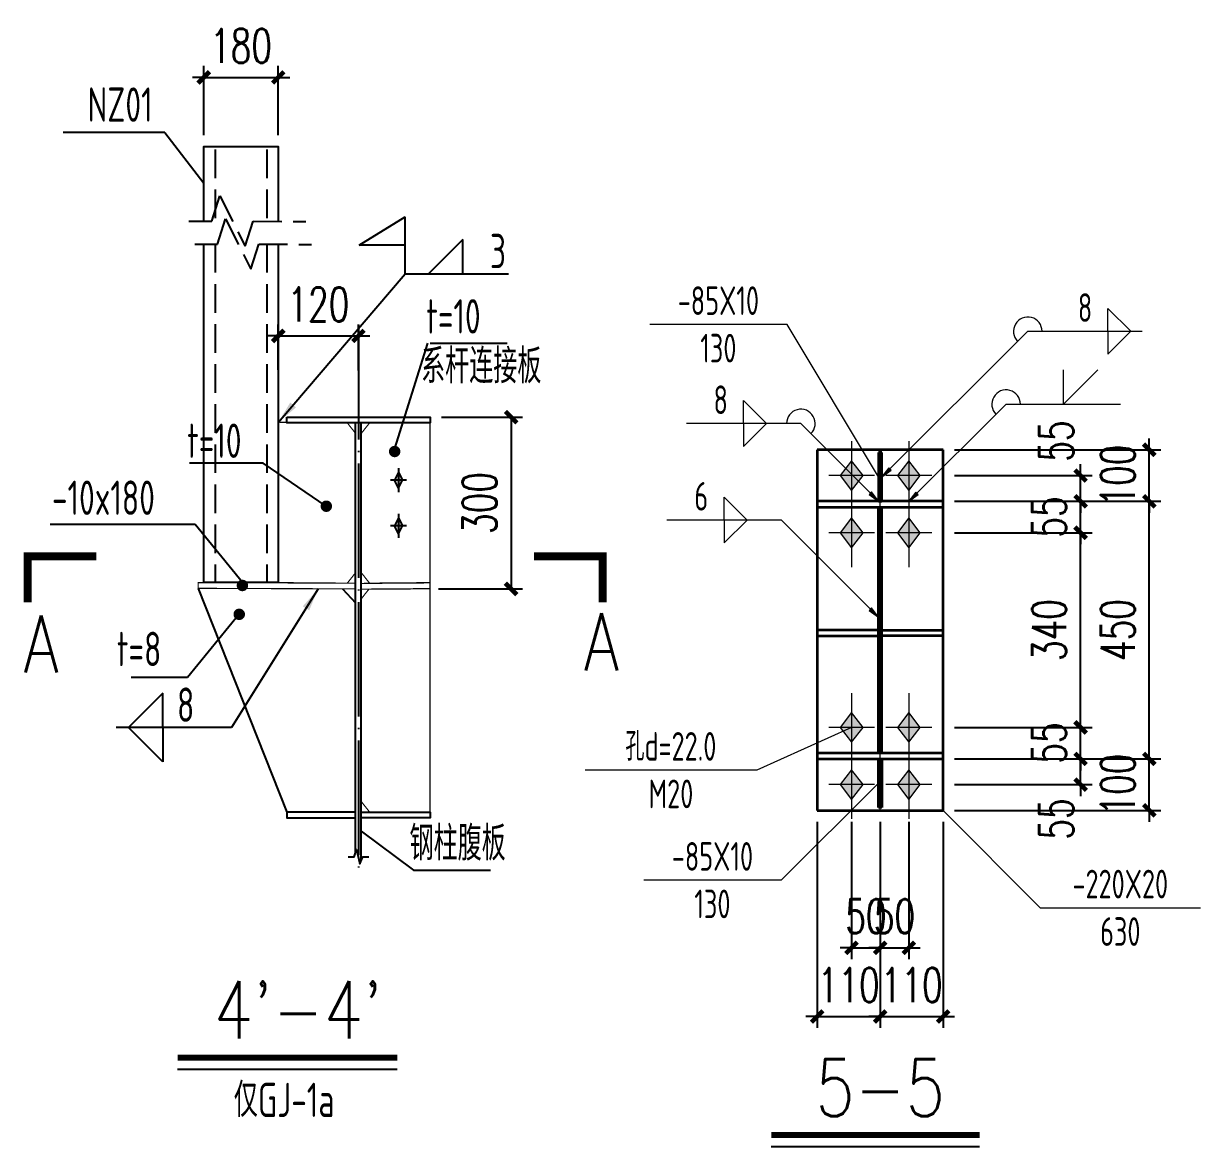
# Model space of a CAD drawing. Extents: x -33967 to 1773478, y -1022458 to -784650.
# Drawn here: x 1750721 to 1760998, y -999145 to -989336 of the extents above; entities that cross this region are included whole.
import ezdxf
from ezdxf.enums import TextEntityAlignment as Align

# ---------------------------------------------------------------- set-up
doc = ezdxf.new("R2010")
doc.units = 0
doc.header["$LTSCALE"] = 1000
doc.header["$MEASUREMENT"] = 0
for name, pattern in [('DASH', [0.35, 0.25, -0.1]), ('DOTE', [2.42, 2, -0.2, 0.02, -0.2]), ('线型6', [8.75, 5, -1.25, 1.25, -1.25])]:
    doc.linetypes.add(name, pattern=pattern)
for name, color, linetype, lineweight in [('10', 9, 'Continuous', 18), ('20', 2, 'Continuous', 35), ('焊缝标注', 9, 'Continuous', 18), ('螺栓孔标注', 9, 'Continuous', 18), ('钢板标注', 9, 'Continuous', 18)]:
    doc.layers.add(name, color=color, linetype=linetype, lineweight=lineweight)
for name, color, linetype in [('ADIM', 3, 'Continuous'), ('AXIS', 3, 'Continuous'), ('DOTE', 1, 'DOTE'), ('GL', 150, 'Continuous'), ('GZ', 50, 'Continuous'), ('LT', 27, 'Continuous'), ('NUM', 7, 'Continuous'), ('PUB_TEXT', 7, 'Continuous'), ('PZ', 202, 'Continuous'), ('TEXT', 7, 'Continuous')]:
    doc.layers.add(name, color=color, linetype=linetype)
doc.styles.add('_TCH_DIM_T3', font='SIMPLEX', dxfattribs={"width": 0.705882, "bigfont": 'GBCBIG'})
doc.styles.add('FromPkpm', font='Pkpmeng', dxfattribs={"width": 0.7, "bigfont": 'Pkpmchn'})
doc.styles.add('SIM-TSSC', font='simplex.shx', dxfattribs={"width": 0.8, "bigfont": 'tssdchn.shx'})
doc.styles.get("Standard").update_dxf_attribs({"font": 'gbenor.shx', "bigfont": 'gbcbig.shx'})
doc.styles.add('TSSD_Label', font='tssdeng.shx', dxfattribs={"width": 0.7, "bigfont": 'hztxt.shx'})
doc.styles.add('TSSD_Norm', font='tssdeng.shx', dxfattribs={"bigfont": 'hztxt.shx'})
doc.dimstyles.new('TCH_100_5', dxfattribs={"dimtxt": 297.5, "dimasz": 100, "dimexe": 100, "dimexo": 100, "dimgap": 126.25, "dimtad": 1, "dimdec": 0, "dimlfac": 0.2, "dimzin": 0, "dimdsep": 46, "dimtxsty": '_TCH_DIM_T3', "dimblk": 'ARCHTICK', "dimcen": 0.09, "dimclrd": 126, "dimclre": 126, "dimclrt": 7, "dimazin": 2, "dimtfac": 1, "dimtdec": 0, "dimtix": 1, "dimtmove": 2, "dimatfit": 3, "dimfxl": 1, "dimtolj": 1, "dimtzin": 0, "dimarcsym": 0})
doc.dimstyles.new('TSSD_LEADER_STYLE_200.0', dxfattribs={"dimtxt": 0.18, "dimasz": 200, "dimexe": 0.18, "dimexo": 0.0625, "dimgap": 0.09, "dimtad": 0, "dimtih": 1, "dimtoh": 1, "dimdec": 4, "dimzin": 0, "dimdsep": 46, "dimtxsty": 'Standard', "dimcen": 0.09, "dimadec": 0, "dimazin": 0, "dimtfac": 1, "dimtdec": 4, "dimtofl": 0, "dimtmove": 0, "dimatfit": 3, "dimfxl": 1, "dimtolj": 1, "dimtzin": 0, "dimarcsym": 0})

# ---------------------------------------------------------------- blocks, each defined once
blk = doc.blocks.new('_ArchTick')
at = {"color": 0, "linetype": 'ByBlock', "const_width": 0.4}
blk.add_lwpolyline([(-0.5, -0.5), (0.5, 0.5)], dxfattribs=at)
blk = doc.blocks.new('*D553')
at = {"layer": 'Defpoints', "color": 0, "transparency": 16777216}
for p in [(1758751, -993284), (1759951, -993284), (1758751, -993509)]:
    blk.add_point(p, dxfattribs=at)
at = {"layer": 'GL', "color": 126, "lineweight": -2, "transparency": 16777216}
for p, q in [((1759951, -993284), (1759951, -993184)), ((1758851, -993284), (1760051, -993284)), ((1759951, -993509), (1759951, -993284)), ((1758851, -993509), (1760051, -993509)), ((1759951, -993509), (1759951, -993609))]:
    blk.add_line(p, q, dxfattribs=at)
at = {"layer": 'GL', "color": 126, "lineweight": -2, "transparency": 16777216, "xscale": 100, "yscale": 100, "zscale": 100}
for p, rotation in [((1759951, -993284), 270), ((1759951, -993509), 90)]:
    blk.add_blockref('_ArchTick', p, dxfattribs=dict(at, rotation=rotation))
at = {"layer": 'GL', "color": 7, "transparency": 16777216, "insert": (1759739, -992983), "char_height": 297.5, "attachment_point": 5, "rotation": 90, "style": '_TCH_DIM_T3'}
blk.add_mtext('\\A1;55', dxfattribs=at)
blk = doc.blocks.new('*D554')
at = {"layer": 'Defpoints', "color": 0, "transparency": 16777216}
for p in [(1758751, -993509), (1759951, -993509), (1758751, -993784)]:
    blk.add_point(p, dxfattribs=at)
at = {"layer": 'GL', "color": 126, "lineweight": -2, "transparency": 16777216}
for p, q in [((1759951, -993509), (1759951, -993409)), ((1758851, -993509), (1760051, -993509)), ((1759951, -993784), (1759951, -993509)), ((1758851, -993784), (1760051, -993784)), ((1759951, -993784), (1759951, -993884))]:
    blk.add_line(p, q, dxfattribs=at)
at = {"layer": 'GL', "color": 126, "lineweight": -2, "transparency": 16777216, "xscale": 100, "yscale": 100, "zscale": 100}
for p, rotation in [((1759951, -993509), 270), ((1759951, -993784), 90)]:
    blk.add_blockref('_ArchTick', p, dxfattribs=dict(at, rotation=rotation))
at = {"layer": 'GL', "color": 7, "transparency": 16777216, "insert": (1759676, -993646), "char_height": 297.5, "attachment_point": 5, "rotation": 90, "style": '_TCH_DIM_T3'}
blk.add_mtext('\\A1;55', dxfattribs=at)
blk = doc.blocks.new('*D555')
at = {"layer": 'Defpoints', "color": 0, "transparency": 16777216}
for p in [(1758751, -995759), (1759951, -995759), (1758751, -995984)]:
    blk.add_point(p, dxfattribs=at)
at = {"layer": 'GL', "color": 126, "lineweight": -2, "transparency": 16777216}
for p, q in [((1759951, -995759), (1759951, -995659)), ((1758851, -995759), (1760051, -995759)), ((1759951, -995984), (1759951, -995759)), ((1758851, -995984), (1760051, -995984)), ((1759951, -995984), (1759951, -996084))]:
    blk.add_line(p, q, dxfattribs=at)
at = {"layer": 'GL', "color": 126, "lineweight": -2, "transparency": 16777216, "xscale": 100, "yscale": 100, "zscale": 100}
for p, rotation in [((1759951, -995759), 270), ((1759951, -995984), 90)]:
    blk.add_blockref('_ArchTick', p, dxfattribs=dict(at, rotation=rotation))
at = {"layer": 'GL', "color": 7, "transparency": 16777216, "insert": (1759739, -996284), "char_height": 297.5, "attachment_point": 5, "rotation": 90, "style": '_TCH_DIM_T3'}
blk.add_mtext('\\A1;55', dxfattribs=at)
blk = doc.blocks.new('*D556')
at = {"layer": 'Defpoints', "color": 0, "transparency": 16777216}
for p in [(1758751, -995484), (1759951, -995484), (1758751, -995759)]:
    blk.add_point(p, dxfattribs=at)
at = {"layer": 'GL', "color": 126, "lineweight": -2, "transparency": 16777216}
for p, q in [((1759951, -995484), (1759951, -995384)), ((1758851, -995484), (1760051, -995484)), ((1759951, -995759), (1759951, -995484)), ((1758851, -995759), (1760051, -995759)), ((1759951, -995759), (1759951, -995859))]:
    blk.add_line(p, q, dxfattribs=at)
at = {"layer": 'GL', "color": 126, "lineweight": -2, "transparency": 16777216, "xscale": 100, "yscale": 100, "zscale": 100}
for p, rotation in [((1759951, -995484), 270), ((1759951, -995759), 90)]:
    blk.add_blockref('_ArchTick', p, dxfattribs=dict(at, rotation=rotation))
at = {"layer": 'GL', "color": 7, "transparency": 16777216, "insert": (1759676, -995621), "char_height": 297.5, "attachment_point": 5, "rotation": 90, "style": '_TCH_DIM_T3'}
blk.add_mtext('\\A1;55', dxfattribs=at)
blk = doc.blocks.new('*D557')
at = {"layer": 'Defpoints', "color": 0, "transparency": 16777216}
for p in [(1758751, -993784), (1759951, -993784), (1758751, -995484)]:
    blk.add_point(p, dxfattribs=at)
at = {"layer": 'GL', "color": 126, "lineweight": -2, "transparency": 16777216}
for p, q in [((1758851, -993784), (1760051, -993784)), ((1759951, -995484), (1759951, -993784)), ((1758851, -995484), (1760051, -995484))]:
    blk.add_line(p, q, dxfattribs=at)
at = {"layer": 'GL', "color": 126, "lineweight": -2, "transparency": 16777216, "xscale": 100, "yscale": 100, "zscale": 100}
for p, rotation in [((1759951, -993784), 90), ((1759951, -995484), 270)]:
    blk.add_blockref('_ArchTick', p, dxfattribs=dict(at, rotation=rotation))
at = {"layer": 'GL', "color": 7, "transparency": 16777216, "insert": (1759676, -994634), "char_height": 297.5, "attachment_point": 5, "rotation": 90, "style": '_TCH_DIM_T3'}
blk.add_mtext('\\A1;340', dxfattribs=at)
blk = doc.blocks.new('*D558')
at = {"layer": 'Defpoints', "color": 0, "transparency": 16777216}
for p in [(1757951, -996209), (1758201, -996209), (1758201, -997409)]:
    blk.add_point(p, dxfattribs=at)
at = {"layer": 'GL', "color": 126, "lineweight": -2, "transparency": 16777216}
for p, q in [((1757951, -996309), (1757951, -997509)), ((1758201, -996309), (1758201, -997509)), ((1757951, -997409), (1757851, -997409)), ((1757951, -997409), (1758201, -997409)), ((1758201, -997409), (1758301, -997409))]:
    blk.add_line(p, q, dxfattribs=at)
at = {"layer": 'GL', "color": 126, "lineweight": -2, "transparency": 16777216, "xscale": 100, "yscale": 100, "zscale": 100}
blk.add_blockref('_ArchTick', (1757951, -997409), dxfattribs=at)
at = {"layer": 'GL', "color": 126, "lineweight": -2, "transparency": 16777216, "xscale": 100, "yscale": 100, "zscale": 100, "rotation": 180}
blk.add_blockref('_ArchTick', (1758201, -997409), dxfattribs=at)
at = {"layer": 'GL', "color": 7, "transparency": 16777216, "insert": (1758076, -997134), "char_height": 297.5, "attachment_point": 5, "style": '_TCH_DIM_T3'}
blk.add_mtext('\\A1;50', dxfattribs=at)
blk = doc.blocks.new('*D559')
at = {"layer": 'Defpoints', "color": 0, "transparency": 16777216}
for p in [(1758201, -996209), (1758451, -996209), (1758451, -997409)]:
    blk.add_point(p, dxfattribs=at)
at = {"layer": 'GL', "color": 126, "lineweight": -2, "transparency": 16777216}
for p, q in [((1758201, -996309), (1758201, -997509)), ((1758451, -996309), (1758451, -997509)), ((1758201, -997409), (1758101, -997409)), ((1758201, -997409), (1758451, -997409)), ((1758451, -997409), (1758551, -997409))]:
    blk.add_line(p, q, dxfattribs=at)
at = {"layer": 'GL', "color": 126, "lineweight": -2, "transparency": 16777216, "xscale": 100, "yscale": 100, "zscale": 100}
blk.add_blockref('_ArchTick', (1758201, -997409), dxfattribs=at)
at = {"layer": 'GL', "color": 126, "lineweight": -2, "transparency": 16777216, "xscale": 100, "yscale": 100, "zscale": 100, "rotation": 180}
blk.add_blockref('_ArchTick', (1758451, -997409), dxfattribs=at)
at = {"layer": 'GL', "color": 7, "transparency": 16777216, "insert": (1758326, -997134), "char_height": 297.5, "attachment_point": 5, "style": '_TCH_DIM_T3'}
blk.add_mtext('\\A1;50', dxfattribs=at)
blk = doc.blocks.new('*D560')
at = {"layer": 'Defpoints', "color": 0, "transparency": 16777216}
for p in [(1757651, -996209), (1758201, -996209), (1758201, -998009)]:
    blk.add_point(p, dxfattribs=at)
at = {"layer": 'GL', "color": 126, "lineweight": -2, "transparency": 16777216}
for p, q in [((1757651, -996309), (1757651, -998109)), ((1758201, -996309), (1758201, -998109)), ((1757651, -998009), (1757551, -998009)), ((1757651, -998009), (1758201, -998009)), ((1758201, -998009), (1758301, -998009))]:
    blk.add_line(p, q, dxfattribs=at)
at = {"layer": 'GL', "color": 126, "lineweight": -2, "transparency": 16777216, "xscale": 100, "yscale": 100, "zscale": 100}
blk.add_blockref('_ArchTick', (1757651, -998009), dxfattribs=at)
at = {"layer": 'GL', "color": 126, "lineweight": -2, "transparency": 16777216, "xscale": 100, "yscale": 100, "zscale": 100, "rotation": 180}
blk.add_blockref('_ArchTick', (1758201, -998009), dxfattribs=at)
at = {"layer": 'GL', "color": 7, "transparency": 16777216, "insert": (1757926, -997734), "char_height": 297.5, "attachment_point": 5, "style": '_TCH_DIM_T3'}
blk.add_mtext('\\A1;110', dxfattribs=at)
blk = doc.blocks.new('*D561')
at = {"layer": 'Defpoints', "color": 0, "transparency": 16777216}
for p in [(1758201, -996209), (1758751, -996209), (1758751, -998009)]:
    blk.add_point(p, dxfattribs=at)
at = {"layer": 'GL', "color": 126, "lineweight": -2, "transparency": 16777216}
for p, q in [((1758201, -996309), (1758201, -998109)), ((1758751, -996309), (1758751, -998109)), ((1758201, -998009), (1758101, -998009)), ((1758201, -998009), (1758751, -998009)), ((1758751, -998009), (1758851, -998009))]:
    blk.add_line(p, q, dxfattribs=at)
at = {"layer": 'GL', "color": 126, "lineweight": -2, "transparency": 16777216, "xscale": 100, "yscale": 100, "zscale": 100}
blk.add_blockref('_ArchTick', (1758201, -998009), dxfattribs=at)
at = {"layer": 'GL', "color": 126, "lineweight": -2, "transparency": 16777216, "xscale": 100, "yscale": 100, "zscale": 100, "rotation": 180}
blk.add_blockref('_ArchTick', (1758751, -998009), dxfattribs=at)
at = {"layer": 'GL', "color": 7, "transparency": 16777216, "insert": (1758476, -997734), "char_height": 297.5, "attachment_point": 5, "style": '_TCH_DIM_T3'}
blk.add_mtext('\\A1;110', dxfattribs=at)
blk = doc.blocks.new('*D562')
at = {"layer": 'Defpoints', "color": 0, "transparency": 16777216}
for p in [(1758751, -995759), (1760551, -995759), (1758751, -996209)]:
    blk.add_point(p, dxfattribs=at)
at = {"layer": 'GL', "color": 126, "lineweight": -2, "transparency": 16777216}
for p, q in [((1760551, -995759), (1760551, -995659)), ((1758851, -995759), (1760651, -995759)), ((1760551, -996209), (1760551, -995759)), ((1758851, -996209), (1760651, -996209)), ((1760551, -996209), (1760551, -996309))]:
    blk.add_line(p, q, dxfattribs=at)
at = {"layer": 'GL', "color": 126, "lineweight": -2, "transparency": 16777216, "xscale": 100, "yscale": 100, "zscale": 100}
for p, rotation in [((1760551, -995759), 270), ((1760551, -996209), 90)]:
    blk.add_blockref('_ArchTick', p, dxfattribs=dict(at, rotation=rotation))
at = {"layer": 'GL', "color": 7, "transparency": 16777216, "insert": (1760276, -995984), "char_height": 297.5, "width": 127.01, "attachment_point": 5, "rotation": 90, "style": '_TCH_DIM_T3'}
blk.add_mtext('\\A1;100', dxfattribs=at)
blk = doc.blocks.new('*D563')
at = {"layer": 'Defpoints', "color": 0, "transparency": 16777216}
for p in [(1758751, -993509), (1760551, -993509), (1758751, -995759)]:
    blk.add_point(p, dxfattribs=at)
at = {"layer": 'GL', "color": 126, "lineweight": -2, "transparency": 16777216}
for p, q in [((1758851, -993509), (1760651, -993509)), ((1760551, -995759), (1760551, -993509)), ((1758851, -995759), (1760651, -995759))]:
    blk.add_line(p, q, dxfattribs=at)
at = {"layer": 'GL', "color": 126, "lineweight": -2, "transparency": 16777216, "xscale": 100, "yscale": 100, "zscale": 100}
for p, rotation in [((1760551, -993509), 90), ((1760551, -995759), 270)]:
    blk.add_blockref('_ArchTick', p, dxfattribs=dict(at, rotation=rotation))
at = {"layer": 'GL', "color": 7, "transparency": 16777216, "insert": (1760276, -994634), "char_height": 297.5, "attachment_point": 5, "rotation": 90, "style": '_TCH_DIM_T3'}
blk.add_mtext('\\A1;450', dxfattribs=at)
blk = doc.blocks.new('*D564')
at = {"layer": 'Defpoints', "color": 0, "transparency": 16777216}
for p in [(1758751, -993059), (1760551, -993059), (1758751, -993509)]:
    blk.add_point(p, dxfattribs=at)
at = {"layer": 'GL', "color": 126, "lineweight": -2, "transparency": 16777216}
for p, q in [((1760551, -993059), (1760551, -992959)), ((1758851, -993059), (1760651, -993059)), ((1760551, -993509), (1760551, -993059)), ((1758851, -993509), (1760651, -993509)), ((1760551, -993509), (1760551, -993609))]:
    blk.add_line(p, q, dxfattribs=at)
at = {"layer": 'GL', "color": 126, "lineweight": -2, "transparency": 16777216, "xscale": 100, "yscale": 100, "zscale": 100}
for p, rotation in [((1760551, -993059), 270), ((1760551, -993509), 90)]:
    blk.add_blockref('_ArchTick', p, dxfattribs=dict(at, rotation=rotation))
at = {"layer": 'GL', "color": 7, "transparency": 16777216, "insert": (1760276, -993284), "char_height": 297.5, "attachment_point": 5, "rotation": 90, "style": '_TCH_DIM_T3'}
blk.add_mtext('\\A1;100', dxfattribs=at)
blk = doc.blocks.new('_WELD004')
at = {"color": 0, "linetype": 'ByBlock'}
for p, q in [((0, 1), (1, 0)), ((0, 0), (0, 1))]:
    blk.add_line(p, q, dxfattribs=at)
blk = doc.blocks.new('*D821')
at = {"layer": 'Defpoints', "color": 0, "transparency": 16777216}
for p in [(1753645, -992064), (1752945, -992461), (1753645, -992466)]:
    blk.add_point(p, dxfattribs=at)
at = {"layer": 'GL', "color": 126, "lineweight": -2, "transparency": 16777216}
for p, q in [((1752945, -992361), (1752945, -991964)), ((1753645, -992366), (1753645, -991964)), ((1752945, -992064), (1752845, -992064)), ((1752945, -992064), (1753645, -992064)), ((1753645, -992064), (1753745, -992064))]:
    blk.add_line(p, q, dxfattribs=at)
at = {"layer": 'GL', "color": 126, "lineweight": -2, "transparency": 16777216, "xscale": 100, "yscale": 100, "zscale": 100}
blk.add_blockref('_ArchTick', (1752945, -992064), dxfattribs=at)
at = {"layer": 'GL', "color": 126, "lineweight": -2, "transparency": 16777216, "xscale": 100, "yscale": 100, "zscale": 100, "rotation": 180}
blk.add_blockref('_ArchTick', (1753645, -992064), dxfattribs=at)
at = {"layer": 'GL', "color": 7, "transparency": 16777216, "insert": (1753295, -991789), "char_height": 297.5, "attachment_point": 5, "style": '_TCH_DIM_T3'}
blk.add_mtext('\\A1;120', dxfattribs=at)
blk = doc.blocks.new('*D822')
at = {"layer": 'Defpoints', "color": 0, "transparency": 16777216}
for p in [(1752945, -989806), (1752295, -990410), (1752945, -990410)]:
    blk.add_point(p, dxfattribs=at)
at = {"layer": 'GL', "color": 126, "lineweight": -2, "transparency": 16777216}
for p, q in [((1752295, -990310), (1752295, -989706)), ((1752945, -990310), (1752945, -989706)), ((1752295, -989806), (1752195, -989806)), ((1752295, -989806), (1752945, -989806)), ((1752945, -989806), (1753045, -989806))]:
    blk.add_line(p, q, dxfattribs=at)
at = {"layer": 'GL', "color": 126, "lineweight": -2, "transparency": 16777216, "xscale": 100, "yscale": 100, "zscale": 100}
blk.add_blockref('_ArchTick', (1752295, -989806), dxfattribs=at)
at = {"layer": 'GL', "color": 126, "lineweight": -2, "transparency": 16777216, "xscale": 100, "yscale": 100, "zscale": 100, "rotation": 180}
blk.add_blockref('_ArchTick', (1752945, -989806), dxfattribs=at)
at = {"layer": 'GL', "color": 7, "transparency": 16777216, "insert": (1752620, -989531), "char_height": 297.5, "attachment_point": 5, "style": '_TCH_DIM_T3'}
blk.add_mtext('\\A1;180', dxfattribs=at)
blk = doc.blocks.new('*D823')
at = {"layer": 'Defpoints', "color": 0, "transparency": 16777216}
for p in [(1754270, -992774), (1754245, -994274), (1754978, -994274)]:
    blk.add_point(p, dxfattribs=at)
at = {"layer": 'GL', "color": 126, "lineweight": -2, "transparency": 16777216}
for p, q in [((1754370, -992774), (1755078, -992774)), ((1754978, -992774), (1754978, -994274)), ((1754345, -994274), (1755078, -994274))]:
    blk.add_line(p, q, dxfattribs=at)
at = {"layer": 'GL', "color": 126, "lineweight": -2, "transparency": 16777216, "xscale": 100, "yscale": 100, "zscale": 100}
for p, rotation in [((1754978, -992774), 90), ((1754978, -994274), 270)]:
    blk.add_blockref('_ArchTick', p, dxfattribs=dict(at, rotation=rotation))
at = {"layer": 'GL', "color": 7, "transparency": 16777216, "insert": (1754703, -993524), "char_height": 297.5, "attachment_point": 5, "rotation": 90, "style": '_TCH_DIM_T3'}
blk.add_mtext('\\A1;300', dxfattribs=at)

msp = doc.modelspace()

# ---------------------------------------------------------------- hatches: boundary and pattern name
for points in [[(1753995.1, -993253.8), (1754030.2, -993324), (1753995.1, -993394.2), (1753960, -993324)], [(1753995.1, -993653.8), (1754030.2, -993724), (1753995.1, -993794.2), (1753960, -993724)]]:
    msp.add_hatch(color=256).paths.add_polyline_path(points)
at = {"layer": '10', "transparency": 33554687}
for points in [[(1757951.4, -993154), (1757851.4, -993284), (1757951.4, -993414), (1758051.4, -993284)], [(1758451.4, -993154), (1758351.4, -993284), (1758451.4, -993414), (1758551.4, -993284)], [(1757951.4, -993654), (1757851.4, -993784), (1757951.4, -993914), (1758051.4, -993784)], [(1758451.4, -993654), (1758351.4, -993784), (1758451.4, -993914), (1758551.4, -993784)], [(1757951.4, -995354), (1757851.4, -995484), (1757951.4, -995614), (1758051.4, -995484)], [(1758451.4, -995354), (1758351.4, -995484), (1758451.4, -995614), (1758551.4, -995484)], [(1757951.4, -995854), (1757851.4, -995984), (1757951.4, -996114), (1758051.4, -995984)], [(1758451.4, -995854), (1758351.4, -995984), (1758451.4, -996114), (1758551.4, -995984)]]:
    msp.add_hatch(color=1, dxfattribs=at).paths.add_polyline_path(points)
at = {"layer": 'AXIS'}
h = msp.add_hatch(color=256, dxfattribs=at)
h.paths.add_polyline_path([(1753652.1, -991272.7), (1754052.1, -991022.7), (1754052.1, -991272.7)], flags=16)
edge = h.paths.add_edge_path()
edge.add_line((1753652.1, -991272.7), (1754052.1, -991022.7))
edge.add_line((1754052.1, -991272.7), (1753652.1, -991272.7))
edge.add_line((1754052.1, -991522.7), (1754052.1, -991022.7))
at = {"layer": '焊缝标注', "transparency": 33554687}
for points in [[(1758216.4, -993296.5), (1758297.7, -993236.4), (1758276.5, -993215.2)], [(1758186.4, -993509), (1758126.4, -993427.6), (1758105.2, -993448.8)], [(1758451.4, -993509), (1758532.7, -993448.9), (1758511.5, -993427.7)], [(1758186.4, -994521.9), (1758126.4, -994440.5), (1758105.2, -994461.7)]]:
    msp.add_hatch(color=256, dxfattribs=at).paths.add_polyline_path(points)

# ---------------------------------------------------------------- linework, layer by layer
for p, q in [((1753995.1, -993218.7), (1753995.1, -993429.3)), ((1754065.3, -993324), (1753924.9, -993324)), ((1753995.1, -993253.8), (1753960, -993324)), ((1753995.1, -993394.2), (1753960, -993324)), ((1753995.1, -993253.8), (1754030.2, -993324)), ((1753995.1, -993394.2), (1754030.2, -993324)), ((1753995.1, -993653.8), (1753960, -993724)), ((1753995.1, -993618.7), (1753995.1, -993829.3)), ((1753995.1, -993653.8), (1754030.2, -993724)), ((1754065.3, -993724), (1753924.9, -993724)), ((1753995.1, -993794.2), (1753960, -993724)), ((1753995.1, -993794.2), (1754030.2, -993724))]:
    msp.add_line(p, q)
at = {"layer": '10', "color": 9, "lineweight": 18}
for p, q in [((1757951.4, -992984), (1757951.4, -993584)), ((1758451.4, -992984), (1758451.4, -993584)), ((1758151.4, -993284), (1757751.4, -993284)), ((1758651.4, -993284), (1758251.4, -993284)), ((1757951.4, -993484), (1757951.4, -994084)), ((1758451.4, -993484), (1758451.4, -994084)), ((1758151.4, -993784), (1757751.4, -993784)), ((1758651.4, -993784), (1758251.4, -993784)), ((1757951.4, -995184), (1757951.4, -995784)), ((1758451.4, -995184), (1758451.4, -995784)), ((1758151.4, -995484), (1757751.4, -995484)), ((1758651.4, -995484), (1758251.4, -995484)), ((1757951.4, -995684), (1757951.4, -996284)), ((1758451.4, -995684), (1758451.4, -996284)), ((1758151.4, -995984), (1757751.4, -995984)), ((1758651.4, -995984), (1758251.4, -995984))]:
    msp.add_line(p, q, dxfattribs=at)
at = {"layer": '10', "linetype": '线型6', "lineweight": 18}
msp.add_line((1758201.4, -996213.9), (1758201.4, -993054), dxfattribs=at)
at = {"layer": '10', "color": 3, "lineweight": 35}
for p, q in [((1758751.4, -993509), (1757651.4, -993509)), ((1757651.4, -993509), (1757651.4, -993559)), ((1758751.4, -993559), (1758751.4, -993509)), ((1757651.4, -993559), (1758751.4, -993559)), ((1758186.4, -995709), (1758186.4, -993559)), ((1758216.4, -995709), (1758216.4, -993559)), ((1758751.4, -995709), (1757651.4, -995709)), ((1757651.4, -995709), (1757651.4, -995759)), ((1758751.4, -995759), (1758751.4, -995709)), ((1757651.4, -995759), (1758751.4, -995759))]:
    msp.add_line(p, q, dxfattribs=at)
at = {"layer": '10', "color": 1, "linetype": 'Continuous'}
for points in [[(1757951.4, -993154), (1757851.4, -993284), (1757951.4, -993414), (1758051.4, -993284)], [(1758451.4, -993154), (1758351.4, -993284), (1758451.4, -993414), (1758551.4, -993284)], [(1757951.4, -993654), (1757851.4, -993784), (1757951.4, -993914), (1758051.4, -993784)], [(1758451.4, -993654), (1758351.4, -993784), (1758451.4, -993914), (1758551.4, -993784)], [(1757951.4, -995354), (1757851.4, -995484), (1757951.4, -995614), (1758051.4, -995484)], [(1758451.4, -995354), (1758351.4, -995484), (1758451.4, -995614), (1758551.4, -995484)], [(1757951.4, -995854), (1757851.4, -995984), (1757951.4, -996114), (1758051.4, -995984)], [(1758451.4, -995854), (1758351.4, -995984), (1758451.4, -996114), (1758551.4, -995984)]]:
    msp.add_lwpolyline(points, close=True, dxfattribs=at)
at = {"layer": '20', "lineweight": 35}
for p, q in [((1758751.4, -993059), (1757651.4, -993059)), ((1757651.4, -993059), (1757651.4, -996208.9)), ((1758216.4, -993084), (1758186.4, -993084)), ((1758186.4, -993084), (1758186.4, -993509)), ((1758216.4, -993509), (1758216.4, -993084)), ((1758751.4, -996208.9), (1758751.4, -993059)), ((1758186.4, -993509), (1758216.4, -993509)), ((1758186.4, -994634), (1757651.4, -994634)), ((1757651.4, -994684), (1758186.4, -994684)), ((1758216.4, -994634), (1758751.4, -994634)), ((1758751.4, -994684), (1758216.4, -994684)), ((1758186.4, -995759), (1758216.4, -995759)), ((1758186.4, -996184), (1758186.4, -995759)), ((1758216.4, -995759), (1758216.4, -996184)), ((1757651.4, -996208.9), (1758751.4, -996208.9)), ((1758216.4, -996184), (1758186.4, -996184))]:
    msp.add_line(p, q, dxfattribs=at)
at = {"layer": 'ADIM', "const_width": 50}
msp.add_lwpolyline([(1757249.8, -999044.5), (1759068.5, -999044.5)], dxfattribs=at)
at = {"layer": 'ADIM'}
msp.add_lwpolyline([(1757249.8, -999144.5), (1759068.5, -999144.5)], dxfattribs=at)
at = {"layer": 'AXIS'}
for p, q in [((1751955, -990287.2), (1751067.3, -990287.2)), ((1751955, -990287.2), (1752295.2, -990730.4)), ((1753652.1, -991272.7), (1754052.1, -991022.7)), ((1754052.1, -991522.7), (1754052.1, -991022.7)), ((1754052.1, -991272.7), (1753652.1, -991272.7)), ((1754556.2, -991222.7), (1754256.2, -991522.7)), ((1754556.2, -991522.7), (1754556.2, -991222.7)), ((1754052.1, -991522.7), (1754956.2, -991522.7)), ((1753963.4, -993048.9), (1754251.7, -992127.6)), ((1754270.1, -992127.6), (1754944.1, -992127.6)), ((1752813.9, -993177.2), (1752169.3, -993177.2)), ((1753364.7, -993551.9), (1752813.9, -993177.2)), ((1752218, -993711.8), (1750951.9, -993711.8)), ((1752632.1, -994219.2), (1752218, -993711.8)), ((1752604.2, -994496.2), (1752152.9, -995049.3)), ((1752152.9, -995049.3), (1751661.9, -995049.3)), ((1752538, -995485.8), (1751530.5, -995485.8)), ((1753670.1, -996391.3), (1754124.9, -996730.8)), ((1754124.9, -996730.8), (1754798.9, -996730.8))]:
    msp.add_line(p, q, dxfattribs=at)
at = {"layer": 'AXIS', "const_width": 50}
for points in [[(1753986.2, -993076, -1), (1753936.4, -993071.7, -1)], [(1753389.7, -993551.9, -1), (1753339.7, -993551.9, -1)], [(1752657.1, -994244.2, -1), (1752607.1, -994244.2, -1)], [(1752579.2, -994496.2, 1), (1752629.2, -994496.2, 1)]]:
    msp.add_lwpolyline(points, format="xyb", close=True, dxfattribs=at)
at = {"layer": 'AXIS', "color": 3, "const_width": 70}
for points in [[(1751355.8, -993990.5), (1750755.8, -993990.5), (1750755.8, -994390.5)], [(1755177.2, -993990.5), (1755777.2, -993990.5), (1755777.2, -994390.5)]]:
    msp.add_lwpolyline(points, dxfattribs=at)
at = {"layer": 'DOTE', "color": 1, "linetype": 'DOTE', "ltscale": 0.5}
msp.add_line((1753645.1, -991968.6), (1753645.1, -996730.9), dxfattribs=at)
at = {"layer": 'GZ'}
for p, q in [((1753620.1, -996576.6), (1753620.1, -992824)), ((1753670.1, -996644.7), (1753670.1, -992824))]:
    msp.add_line(p, q, dxfattribs=at)
msp.add_lwpolyline([(1753020.1, -992774), (1754270.1, -992774), (1754270.1, -992824), (1753020.1, -992824)], close=True, dxfattribs=at)
msp.add_lwpolyline([(1753555.1, -996614.1), (1753608.1, -996614.1), (1753608.1, -996614.1), (1753628.1, -996551.6), (1753657.7, -996676.4), (1753682.1, -996614.1), (1753682.1, -996614.1), (1753735.1, -996614.1)], dxfattribs=at)
at = {"layer": 'LT', "color": 8, "linetype": 'DASH'}
for p, q in [((1752395.2, -990435.1), (1752395.2, -991061.4)), ((1752845.2, -990435.1), (1752845.2, -991061.4)), ((1752395.2, -991261.4), (1752395.2, -994219.2)), ((1752845.2, -991261.4), (1752845.2, -994219.2))]:
    msp.add_line(p, q, dxfattribs=at)
at = {"layer": 'LT'}
for points in [[(1752295.2, -991061.4), (1752295.2, -990410.1), (1752945.2, -990410.1), (1752945.2, -991061.4)], [(1752945.2, -991261.4), (1752945.2, -994219.2), (1752295.2, -994219.2), (1752295.2, -991261.4)]]:
    msp.add_lwpolyline(points, dxfattribs=at)
at = {"layer": 'LT', "color": 8, "linetype": 'DASH'}
for points in [[(1752165.2, -991061.4), (1752365.2, -991061.4), (1752435.2, -990841.4), (1752655.2, -991281.4), (1752725.2, -991061.4), (1753185.1, -991066.2)], [(1752215.2, -991261.4), (1752415.2, -991261.4), (1752485.2, -991041.4), (1752705.2, -991481.4), (1752775.2, -991261.4), (1753235.1, -991266.2)]]:
    msp.add_lwpolyline(points, dxfattribs=at)
at = {"layer": 'NUM', "color": 3, "const_width": 50}
msp.add_lwpolyline([(1752065.6, -998369), (1753984.7, -998369)], dxfattribs=at)
at = {"layer": 'NUM', "color": 3}
msp.add_lwpolyline([(1752065.6, -998469), (1753984.7, -998469)], dxfattribs=at)
at = {"layer": 'PZ'}
for p, q in [((1752245.2, -994269.2), (1753020.1, -996224)), ((1753506.5, -994274), (1753620.1, -994396.7))]:
    msp.add_line(p, q, dxfattribs=at)
at = {"layer": 'PZ', "const_width": 10}
for points in [[(1752957.7, -992819.2), (1753547.8, -992824), (1753620.1, -992915.5), (1753620.1, -994132.5), (1753547.8, -994224), (1752945.2, -994219.2), (1752945.2, -992819.2)], [(1754270.1, -992819.2), (1753742.4, -992824), (1753670.1, -992915.5), (1753670.1, -994132.5), (1753742.4, -994224), (1754270.1, -994219.2), (1754270.1, -992819.2)], [(1754270.1, -996227.9), (1753742.4, -996223.2), (1753670.1, -996131.7), (1753670.1, -994360.4), (1753737.1, -994275.7), (1754270.1, -994273.7), (1754270.1, -996227.9)]]:
    msp.add_lwpolyline(points, dxfattribs=at)
for points in [[(1752245.2, -994219.2), (1753620.1, -994224), (1753620.1, -994274), (1752245.2, -994269.2)], [(1754270.1, -994221.5), (1753670.1, -994226.3), (1753670.1, -994276.3), (1754270.1, -994271.5)]]:
    msp.add_lwpolyline(points, close=True, dxfattribs=at)
at = {"layer": 'PZ'}
for points in [[(1753620.1, -996224), (1753020.1, -996224), (1753020.1, -996274), (1753620.1, -996274)], [(1753670.1, -996224), (1754270.1, -996224), (1754270.1, -996274), (1753670.1, -996274)]]:
    msp.add_lwpolyline(points, dxfattribs=at)
at = {"layer": '焊缝标注', "lineweight": 18}
for p, q in [((1760189.7, -991824.2), (1760389.7, -992024.2)), ((1760189.7, -992024.2), (1760189.7, -991824.2)), ((1758216.4, -993296.5), (1759489.7, -992024.2)), ((1759489.7, -992024.2), (1760489.7, -992024.2)), ((1760189.7, -992224.2), (1760389.7, -992024.2)), ((1760189.7, -992024.2), (1760189.7, -992224.2)), ((1759800.3, -992660.8), (1759800.3, -992360.8)), ((1759800.3, -992660.8), (1760100.3, -992360.8)), ((1757208.4, -992829.4), (1757008.4, -992629.4)), ((1757008.4, -992829.4), (1757008.4, -992629.4)), ((1758451.4, -993509), (1759300.3, -992660.8)), ((1759300.3, -992660.8), (1760300.3, -992660.8)), ((1757508.4, -992829.4), (1756508.4, -992829.4)), ((1757208.4, -992829.4), (1757008.4, -993029.4)), ((1757008.4, -992829.4), (1757008.4, -993029.4)), ((1758186.4, -993509), (1757508.4, -992829.4)), ((1757038.9, -993672.3), (1756838.9, -993472.3)), ((1756838.9, -993672.3), (1756838.9, -993472.3)), ((1757338.9, -993672.3), (1756338.9, -993672.3)), ((1757038.9, -993672.3), (1756838.9, -993872.3)), ((1756838.9, -993672.3), (1756838.9, -993872.3)), ((1758186.4, -994521.9), (1757338.9, -993672.3))]:
    msp.add_line(p, q, dxfattribs=at)
at = {"layer": '焊缝标注', "linetype": 'Continuous'}
for points in [[(1758216.4, -993296.5), (1758297.7, -993236.4), (1758276.5, -993215.2)], [(1758186.4, -993509), (1758126.4, -993427.6), (1758105.2, -993448.8)], [(1758451.4, -993509), (1758532.7, -993448.9), (1758511.5, -993427.7)], [(1758186.4, -994521.9), (1758126.4, -994440.5), (1758105.2, -994461.7)]]:
    msp.add_lwpolyline(points, close=True, dxfattribs=at)
at = {"layer": '焊缝标注', "lineweight": 18}
for centre, start, end in [((1759489.7, -992024.2), 0, 224.97719), ((1759300.3, -992660.8), 0, 224.97719), ((1757508.4, -992829.4), 314.93158, 180)]:
    msp.add_arc(centre, 125, start, end, dxfattribs=at)
at = {"layer": '螺栓孔标注', "lineweight": 18}
for p, q in [((1757951.4, -995484), (1757123.5, -995857.2)), ((1757123.5, -995857.2), (1755623.5, -995857.2))]:
    msp.add_line(p, q, dxfattribs=at)
at = {"layer": '螺栓孔标注', "const_width": 0.1}
msp.add_lwpolyline([(1757951.4, -995484, 1), (1757951.3, -995484, 1)], format="xyb", close=True, dxfattribs=at)
at = {"layer": '钢板标注', "lineweight": 18}
for p, q in [((1757388.1, -991963.8), (1756188.1, -991963.8)), ((1758186.4, -993296.5), (1757388.1, -991963.8)), ((1758186.4, -995971.5), (1757336.2, -996818.3)), ((1758751.4, -996208.9), (1759597.6, -997059.8)), ((1757336.2, -996818.3), (1756136.2, -996818.3)), ((1759597.6, -997059.8), (1760997.6, -997059.8))]:
    msp.add_line(p, q, dxfattribs=at)
at = {"layer": '钢板标注', "const_width": 0.1}
for points in [[(1758186.4, -993296.5, 1), (1758186.3, -993296.5, 1)], [(1758186.4, -995971.5, 1), (1758186.3, -995971.5, 1)], [(1758751.4, -996208.9, 1), (1758751.3, -996208.9, 1)]]:
    msp.add_lwpolyline(points, format="xyb", close=True, dxfattribs=at)

# ---------------------------------------------------------------- block references
at = {"layer": 'AXIS', "xscale": -300, "yscale": 300, "zscale": 300}
msp.add_blockref('_WELD004', (1751938, -995485.8), dxfattribs=at)
at = {"layer": 'AXIS', "xscale": 300, "yscale": 300, "zscale": 300, "rotation": 180}
msp.add_blockref('_WELD004', (1751938, -995485.8), dxfattribs=at)

# ---------------------------------------------------------------- texts
at = {"layer": 'AXIS', "color": 3, "style": 'SIM-TSSC', "width": 0.8}
for p in [(1750719.6, -995005.3), (1755612.7, -994987.2)]:
    msp.add_text('A', height=500, dxfattribs=at).set_placement(p)
at = {"layer": 'PUB_TEXT', "linetype": 'ByBlock', "transparency": 16777216, "style": 'SIM-TSSC', "width": 0.8}
msp.add_text("4'-4'", height=500, dxfattribs=at).set_placement((1752381.6, -998201.3))
msp.add_text('5-5', height=500, dxfattribs=at).set_placement((1758201.4, -998630.9), align=Align.MIDDLE_CENTER)
at = {"layer": 'TEXT', "width": 0.7}
for s, style, p in [('NZ01', 'TSSD_Norm', (1751279.8, -990193.7)), ('t=10', 'TSSD_Norm', (1752148.8, -993129.7)), ('-10x180', 'TSSD_Norm', (1750968.9, -993627.6)), ('t=8', 'TSSD_Norm', (1751534.9, -994948.8)), ('8', 'TSSD_Label', (1752061.1, -995435.8)), ('钢柱腹板', 'TSSD_Norm', (1754091.4, -996646.7)), ('仅GJ-1a', 'TSSD_Norm', (1752556.8, -998887.8))]:
    msp.add_text(s, height=300, dxfattribs=dict(at, style=style)).set_placement(p)
at = {"layer": 'TEXT', "style": 'TSSD_Norm', "width": 0.7}
for s, p in [('3', (1754793.1, -991472.7)), ('t=10', (1754236.6, -992043.4)), ('系杆连接板', (1754192.5, -992478.3))]:
    msp.add_text(s, height=300, rotation=360, dxfattribs=at).set_placement(p)
at = {"layer": '焊缝标注', "lineweight": 25, "style": 'FromPkpm', "width": 0.7}
for s, p in [('8', (1759989.7, -991941.7)), ('8', (1756808.4, -992746.9)), ('6', (1756638.9, -993589.8))]:
    msp.add_text(s, height=250, dxfattribs=at).set_placement(p, align=Align.CENTER)
at = {"layer": '螺栓孔标注', "lineweight": 25, "style": 'FromPkpm', "width": 0.7}
msp.add_text('孔d=22.0', height=250, dxfattribs=at).set_placement((1756373.5, -995774.7), align=Align.CENTER)
msp.add_text('M20', height=250, dxfattribs=at).set_placement((1756373.5, -995939.7), align=Align.TOP_CENTER)
at = {"layer": '钢板标注', "lineweight": 25, "style": 'FromPkpm', "width": 0.7}
for s, p in [('-85X10', (1756788.1, -991881.3)), ('-85X10', (1756736.2, -996735.8)), ('-220X20', (1760297.6, -996977.3))]:
    msp.add_text(s, height=250, dxfattribs=at).set_placement(p, align=Align.CENTER)
for s, p in [('130', (1756788.1, -992046.3)), ('130', (1756736.2, -996900.8)), ('630', (1760297.6, -997142.3))]:
    msp.add_text(s, height=250, dxfattribs=at).set_placement(p, align=Align.TOP_CENTER)

# ---------------------------------------------------------------- dimensions: what is measured, and where the dimension line sits
at = {"layer": 'GL'}
for base, p1, p2, text, picture, middle in [((1752945.2, -989805.8), (1752295.2, -990410.1), (1752945.2, -990410.1), '180', '*D822', (1752620.2, -989530.8)), ((1753645.1, -992063.8), (1752945.2, -992461.4), (1753645.1, -992466.2), '120', '*D821', (1753295.2, -991788.8)), ((1758201.4, -998008.9), (1757651.4, -996208.9), (1758201.4, -996208.9), '110', '*D560', (1757926.4, -997733.9)), ((1758201.4, -997408.9), (1757951.4, -996208.9), (1758201.4, -996208.9), '50', '*D558', (1758076.4, -997133.9)), ((1758451.4, -997408.9), (1758201.4, -996208.9), (1758451.4, -996208.9), '50', '*D559', (1758326.4, -997133.9)), ((1758751.4, -998008.9), (1758201.4, -996208.9), (1758751.4, -996208.9), '110', '*D561', (1758476.4, -997733.9))]:
    dim = msp.add_linear_dim(base=base, p1=p1, p2=p2, text=text, dimstyle='TCH_100_5', dxfattribs=at)
    dim.commit()
    dim.dimension.update_dxf_attribs({"geometry": picture, "text_midpoint": middle})
dim = msp.add_linear_dim(base=(1754978.5, -994274), p1=(1754270.1, -992774), p2=(1754245.1, -994274), angle=90, dimstyle='TCH_100_5', dxfattribs=at)
dim.commit()
dim.dimension.update_dxf_attribs({"geometry": '*D823', "text_midpoint": (1754703.5, -993524)})
for base, p1, p2, picture, middle in [((1759951.4, -993284), (1758751.4, -993509), (1758751.4, -993284), '*D553', (1759738.9, -992983.5)), ((1759951.4, -995759), (1758751.4, -995984), (1758751.4, -995759), '*D555', (1759738.9, -996284.5))]:
    dim = msp.add_linear_dim(base=base, p1=p1, p2=p2, angle=90, text='55', dimstyle='TCH_100_5', dxfattribs=at)
    dim.commit()
    dim.dimension.update_dxf_attribs({"geometry": picture, "text_midpoint": middle, "dimtype": 128})
for base, p1, p2, text, picture, middle in [((1760551.4, -993059), (1758751.4, -993509), (1758751.4, -993059), '100', '*D564', (1760276.4, -993284)), ((1759951.4, -993509), (1758751.4, -993784), (1758751.4, -993509), '55', '*D554', (1759676.4, -993646.5)), ((1760551.4, -993509), (1758751.4, -995759), (1758751.4, -993509), '450', '*D563', (1760276.4, -994634)), ((1759951.4, -993784), (1758751.4, -995484), (1758751.4, -993784), '340', '*D557', (1759676.4, -994634)), ((1759951.4, -995484), (1758751.4, -995759), (1758751.4, -995484), '55', '*D556', (1759676.4, -995621.5)), ((1760551.4, -995759), (1758751.4, -996208.9), (1758751.4, -995759), '100', '*D562', (1760276.4, -995984))]:
    dim = msp.add_linear_dim(base=base, p1=p1, p2=p2, angle=90, text=text, dimstyle='TCH_100_5', dxfattribs=at)
    dim.commit()
    dim.dimension.update_dxf_attribs({"geometry": picture, "text_midpoint": middle})

# ---------------------------------------------------------------- leaders
at = {"layer": 'AXIS'}
for points in [[(1752945.2, -992819.2), (1754052.1, -991522.7)], [(1753293, -994274), (1752538, -995485.8)]]:
    msp.add_leader(points, dimstyle='TSSD_LEADER_STYLE_200.0', dxfattribs=at)

doc.saveas('drawing.dxf')
